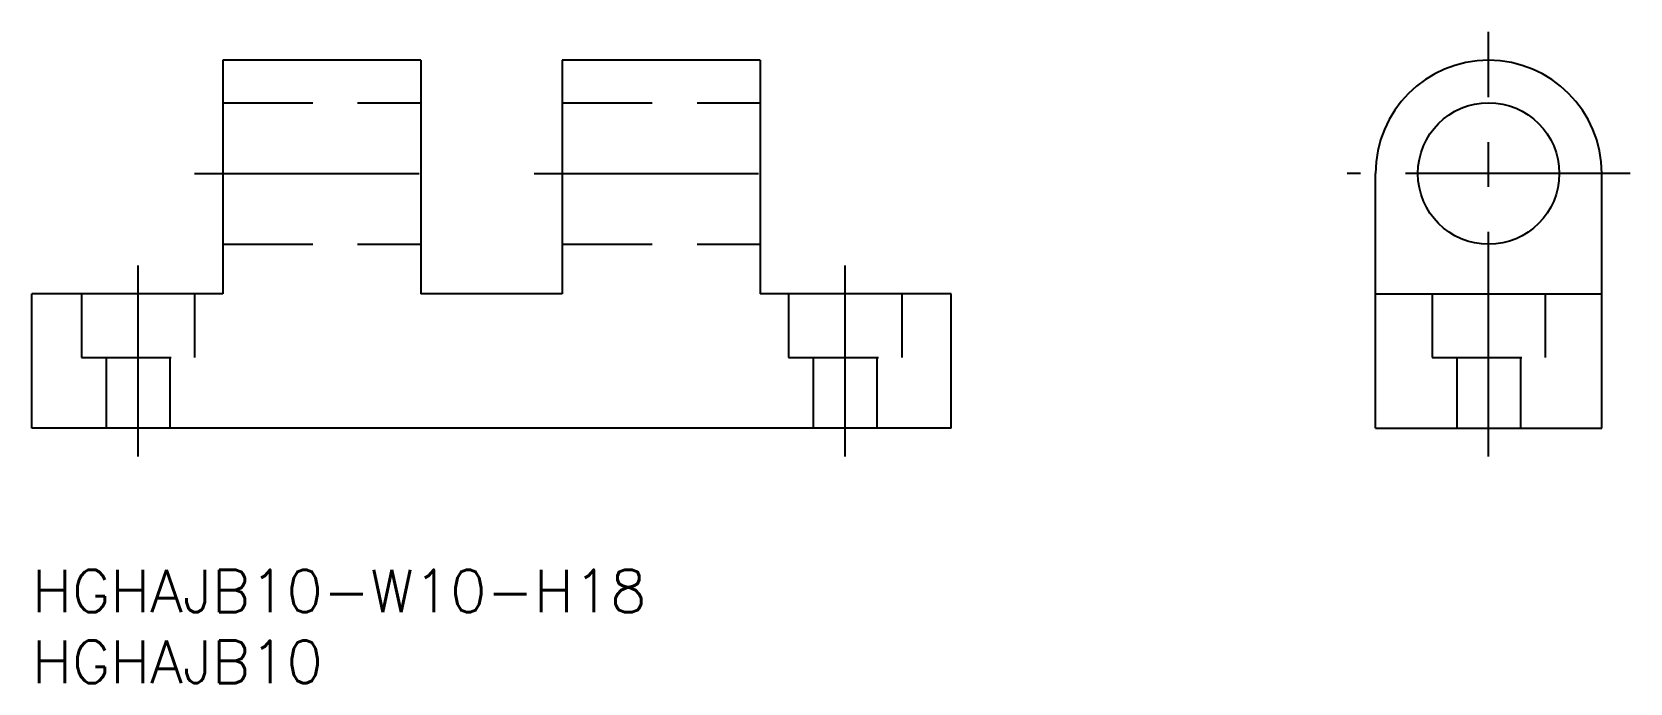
# Model space of a CAD drawing. Extents: x 0 to 113, y -8 to 38.
import ezdxf

# ---------------------------------------------------------------- set-up
doc = ezdxf.new("R2010")
doc.units = 0
doc.header["$LTSCALE"] = 0.5
doc.linetypes.add('CENTER', pattern=[50.8, 31.75, -6.35, 6.35, -6.35])
doc.linetypes.add('DASHED', pattern=[19.05, 12.7, -6.35])
for name, color, linetype in [('MSM_CENTER', 1, 'CENTER'), ('MSM_CONTINUOUS', 7, 'CONTINUOUS'), ('MSM_DASHED', 4, 'DASHED'), ('MSM_PART_NUMBER', 7, 'CONTINUOUS')]:
    doc.layers.add(name, color=color, linetype=linetype)
doc.styles.get("Standard").update_dxf_attribs({"font": 'txt.shx', "height": 3, "bigfont": 'bigfont.shx'})

# ---------------------------------------------------------------- blocks, each defined once
blk = doc.blocks.new('*U3')
at = {"layer": 'MSM_PART_NUMBER'}
blk.add_text('HGHAJB10-W10-H18', height=3, dxfattribs=at).set_placement((0, -3))
blk = doc.blocks.new('*U4')
at = {"layer": 'MSM_PART_NUMBER'}
blk.add_text('HGHAJB10', height=3, dxfattribs=at).set_placement((0, -8))

msp = doc.modelspace()

# ---------------------------------------------------------------- linework, layer by layer
at = {"layer": 'MSM_CENTER'}
for p, q in [((103, 8), (103, 38)), ((11.5, 28), (29.5, 28)), ((35.5, 28), (53.5, 28)), ((113, 28), (93, 28)), ((7.5, 8), (7.5, 21.5)), ((57.5, 8), (57.5, 21.5))]:
    msp.add_line(p, q, dxfattribs=at)
at = {"layer": 'MSM_CONTINUOUS'}
for p, q in [((27.5, 36), (13.5, 36)), ((13.5, 36), (13.5, 19.5)), ((27.5, 36), (27.5, 19.5)), ((51.5, 36), (37.5, 36)), ((37.5, 36), (37.5, 19.5)), ((51.5, 36), (51.5, 19.5)), ((95, 10), (95, 28)), ((111, 10), (111, 28)), ((0, 10), (0, 19.5)), ((13.5, 19.5), (0, 19.5)), ((37.5, 19.5), (27.5, 19.5)), ((65, 19.5), (51.5, 19.5)), ((65, 10), (65, 19.5)), ((95, 19.5), (111, 19.5)), ((65, 10), (0, 10)), ((95, 10), (111, 10))]:
    msp.add_line(p, q, dxfattribs=at)
msp.add_circle((103, 28), 5, dxfattribs=at)
msp.add_arc((103, 28), 8, 0, 180, dxfattribs=at)
at = {"layer": 'MSM_DASHED'}
for p, q in [((13.5, 33), (27.5, 33)), ((37.5, 33), (51.5, 33)), ((13.5, 23), (27.5, 23)), ((37.5, 23), (51.5, 23)), ((3.5, 19.5), (3.5, 15)), ((11.5, 19.5), (11.5, 15)), ((53.5, 19.5), (53.5, 15)), ((61.5, 19.5), (61.5, 15)), ((99, 19.5), (99, 15)), ((107, 19.5), (107, 15)), ((3.5, 15), (11.5, 15)), ((5.25, 15), (5.25, 10)), ((9.75, 15), (9.75, 10)), ((53.5, 15), (61.5, 15)), ((55.25, 15), (55.25, 10)), ((59.75, 15), (59.75, 10)), ((99, 15), (107, 15)), ((100.75, 15), (100.75, 10)), ((105.25, 15), (105.25, 10))]:
    msp.add_line(p, q, dxfattribs=at)

# ---------------------------------------------------------------- block references
at = {"layer": 'MSM_CONTINUOUS'}
for name in ['*U3', '*U4']:
    msp.add_blockref(name, (0, 0), dxfattribs=at)

doc.saveas('drawing.dxf')
